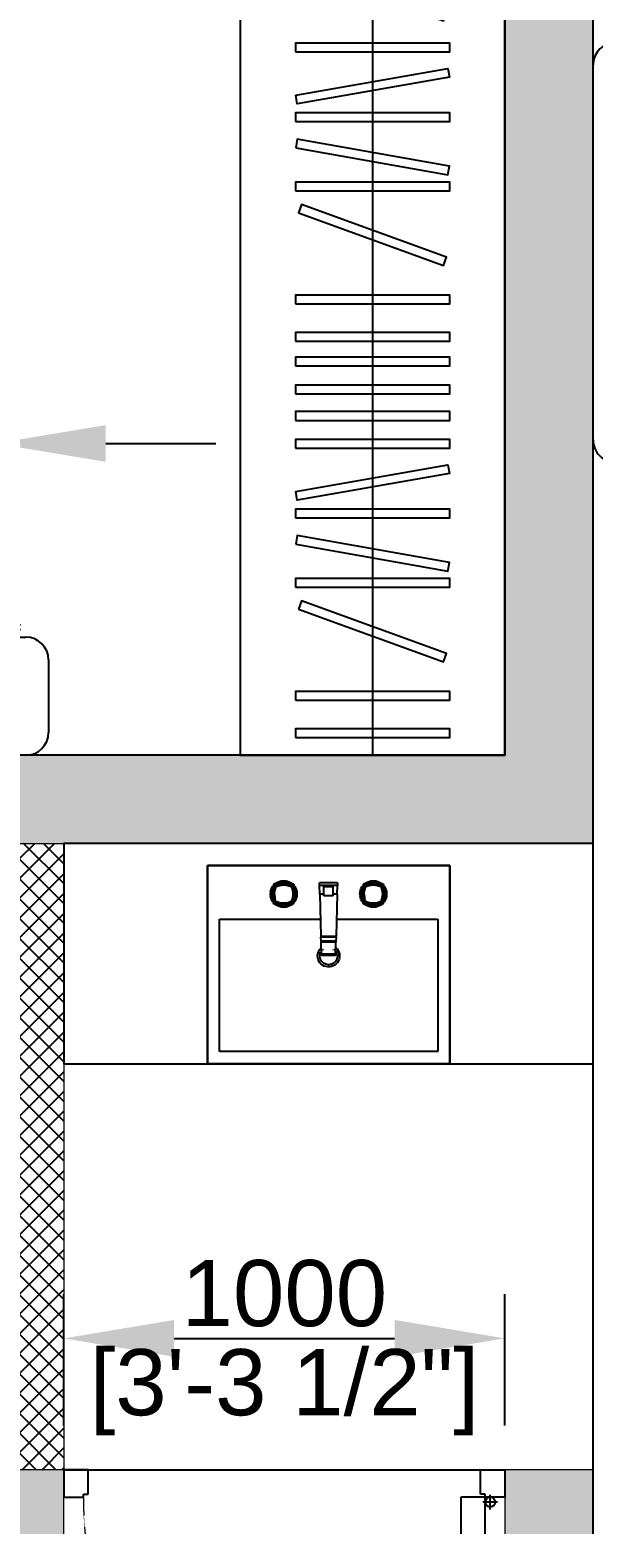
# Model space of a CAD drawing. Header units: millimetres. Extents: x 91566 to 131129, y 141753 to 207061.
# Drawn here: x 115896 to 117173, y 153213 to 156602 of the extents above; entities that cross this region are included whole.
import ezdxf
from ezdxf.enums import TextEntityAlignment as Align

# ---------------------------------------------------------------- set-up
doc = ezdxf.new("R2010")
doc.units = ezdxf.units.MM
doc.linetypes.add('3BHK  WEST_UN-2$0$DASHED', pattern=[0.75, 0.5, -0.25])
for name, color, linetype in [('A-Dimensions', 4, 'Continuous'), ('A-Door', 11, 'Continuous'), ('A-Door Line', 8, 'Continuous'), ('A-Elevation 10', 8, 'Continuous'), ('A-Fixture', 8, 'Continuous'), ('A-Furniture', 8, 'Continuous'), ('A-Hatch', 252, 'Continuous'), ('A-Room Boundary', 44, 'Continuous')]:
    doc.layers.add(name, color=color, linetype=linetype)
doc.layers.add('A-Wall', color=240, linetype='Continuous', lineweight=35)
doc.styles.add('3BHK  WEST_UN-2$0$AMISH', font='arial.ttf')
doc.styles.add('S', font='arial.ttf', dxfattribs={"height": 150})
doc.dimstyles.new('DIMSMALL', dxfattribs={"dimtxt": 150, "dimasz": 250, "dimexe": 100, "dimexo": 100, "dimgap": 25, "dimtad": 1, "dimdec": 0, "dimzin": 0, "dimdsep": 46, "dimtxsty": 'S', "dimcen": 0, "dimdle": 100, "dimclrd": 8, "dimclre": 8, "dimclrt": 256, "dimazin": 0, "dimtfac": 1, "dimtdec": 0, "dimtix": 1, "dimtmove": 0, "dimatfit": 3, "dimldrblk": '12_DatumFilled', "dimfxl": 1, "dimtolj": 1, "dimtzin": 0, "dimlwd": -1, "dimlwe": -1, "dimarcsym": 1})

# ---------------------------------------------------------------- blocks, each defined once
blk = doc.blocks.new('3.5BHK WEST-UN-6$0$kajmk')
at = {"layer": 'A-Furniture', "linetype": 'Continuous'}
for points in [[(100304.9, -95168.5), (100304.9, -95768.5), (102484.9, -95768.5), (102484.9, -95168.5)], [(100345.3, -95293.5), (100345.3, -95643.5), (100365.3, -95643.5), (100365.3, -95293.5)], [(100429.9, -95293.5), (100429.9, -95643.5), (100449.9, -95643.5), (100449.9, -95293.5)], [(100636.7, -95300.6), (100517, -95629.5), (100535.8, -95636.4), (100655.5, -95307.5)], [(100686.2, -95293.5), (100686.2, -95643.5), (100706.2, -95643.5), (100706.2, -95293.5)], [(100783.5, -95294.4), (100722.8, -95639.1), (100742.4, -95642.6), (100803.2, -95297.9)], [(100843.3, -95293.5), (100843.3, -95643.5), (100863.3, -95643.5), (100863.3, -95293.5)], [(100903, -95294.4), (100963.8, -95639.1), (100944.1, -95642.6), (100883.3, -95297.9)], [(101001.2, -95293.5), (101001.2, -95643.5), (101021.2, -95643.5), (101021.2, -95293.5)], [(101064.5, -95293.5), (101064.5, -95643.5), (101084.5, -95643.5), (101084.5, -95293.5)], [(101124.7, -95293.5), (101124.7, -95643.5), (101144.7, -95643.5), (101144.7, -95293.5)], [(101188.2, -95293.5), (101188.2, -95643.5), (101208.2, -95643.5), (101208.2, -95293.5)], [(101244.1, -95293.5), (101244.1, -95643.5), (101264.1, -95643.5), (101264.1, -95293.5)], [(101328.6, -95293.5), (101328.6, -95643.5), (101348.6, -95643.5), (101348.6, -95293.5)], [(101535.5, -95300.6), (101415.8, -95629.5), (101434.6, -95636.4), (101554.3, -95307.5)], [(101585, -95293.5), (101585, -95643.5), (101605, -95643.5), (101605, -95293.5)], [(101682.3, -95294.4), (101621.5, -95639.1), (101641.2, -95642.6), (101702, -95297.9)], [(101742.1, -95293.5), (101742.1, -95643.5), (101762.1, -95643.5), (101762.1, -95293.5)], [(101801.8, -95294.4), (101862.6, -95639.1), (101842.9, -95642.6), (101782.1, -95297.9)], [(101900, -95293.5), (101900, -95643.5), (101920, -95643.5), (101920, -95293.5)], [(102090, -95300.6), (101970.3, -95629.5), (101989.1, -95636.4), (102108.8, -95307.5)], [(102194.7, -95300.6), (102075, -95629.5), (102093.8, -95636.4), (102213.5, -95307.5)], [(102266.1, -95293.5), (102266.1, -95643.5), (102286.1, -95643.5), (102286.1, -95293.5)], [(102363.4, -95294.4), (102302.6, -95639.1), (102322.3, -95642.6), (102383.1, -95297.9)], [(102423.2, -95293.5), (102423.2, -95643.5), (102443.2, -95643.5), (102443.2, -95293.5)]]:
    blk.add_lwpolyline(points, close=True, dxfattribs=at)
blk.add_lwpolyline([(102484.9, -95468.5), (100304.9, -95468.5)], dxfattribs=at)
blk = doc.blocks.new('A$Ccfbdbe87')
at = {"layer": 'A-Door'}
for p, q in [((99.9, 973.1), (44.4, 973.1)), ((44.4, 973.1), (44.4, 62.5)), ((99.9, 62.5), (99.9, 973.1)), ((5.6, 895.4), (44.4, 895.4)), ((5.6, 895.4), (5.6, 806.5)), ((16.7, 806.5), (24.9, 895.4)), ((138.8, 895.4), (99.9, 895.4)), ((127.7, 806.5), (119.5, 895.4)), ((138.8, 895.4), (138.8, 806.5)), ((23.3, 878.7), (44.4, 878.7)), ((99.9, 862), (44.4, 862)), ((121, 878.7), (99.9, 878.7)), ((5.6, 806.5), (16.7, 806.5)), ((138.8, 806.5), (127.7, 806.5)), ((99.9, 173.5), (44.4, 173.5)), ((16.7, 73.6), (50, 73.6)), ((33.3, 90.2), (33.3, 56.9)), ((0, 0), (0, 62.5)), ((0, 62.5), (44.4, 62.5)), ((44.4, 62.5), (99.9, 62.5)), ((44.4, 62.5), (44.4, 55.5)), ((44.4, 55.5), (55.5, 55.5)), ((55.5, 55.5), (55.5, 0)), ((99.9, 62.5), (99.9, 62.5)), ((944.5, 55.5), (944.5, 0)), ((955.6, 55.5), (944.5, 55.5)), ((1000, 62.5), (955.6, 62.5)), ((955.6, 62.5), (955.6, 55.5)), ((1000, 0), (1000, 62.5)), ((55.5, 0), (0, 0)), ((944.5, 0), (1000, 0))]:
    blk.add_line(p, q, dxfattribs=at)
blk.add_circle((33.3, 73.6), 11.1, dxfattribs=at)
at = {"layer": 'A-Door', "linetype": '3BHK  WEST_UN-2$0$DASHED', "lineweight": 0}
blk.add_arc((41.8, 61.2), 913.8, 0.0822, 86.3506, dxfattribs=at)
blk = doc.blocks.new('A$Cf00fcc3f')
at = {"layer": 'A-Fixture'}
for p, q in [((0, 0), (0, -450)), ((550, 0), (0, 0)), ((0, -450), (0, 0)), ((0, 0), (550, 0)), ((550, -450), (550, 0)), ((550, 0), (550, -450)), ((144.2, -58.7), (143.6, -64.6)), ((143.6, -64.6), (144.2, -70.5)), ((143.6, -64.6), (144.2, -70.5)), ((145.9, -53), (144.2, -58.7)), ((148.7, -47.8), (145.9, -53)), ((146.8, -64.6), (147.8, -54.3)), ((147.8, -74.9), (146.8, -64.6)), ((149.4, -64.6), (146.8, -64.6)), ((147.8, -54.3), (150.8, -44.3)), ((147.8, -54.3), (150.3, -55.2)), ((150.3, -45.9), (148.7, -47.8)), ((149.4, -64.6), (150.3, -55.2)), ((150.3, -73.9), (149.4, -64.6)), ((150.3, -55.2), (152.9, -46.2)), ((151.6, -42.4), (150.8, -44.3)), ((150.8, -44.3), (152.9, -46.2)), ((151.6, -42.4), (153.6, -41.5)), ((153.7, -44.5), (151.6, -42.4)), ((152.5, -55), (151.6, -64.6)), ((151.6, -64.6), (152.5, -74.2)), ((151.6, -64.6), (152.5, -74.2)), ((155.2, -46), (152.5, -55)), ((155.2, -46), (152.5, -55)), ((153.7, -44.5), (152.9, -46.2)), ((154.1, -55.3), (153.2, -64.6)), ((153.2, -64.6), (154.1, -73.9)), ((153.6, -41.5), (163.5, -38.6)), ((155.5, -43.7), (153.6, -41.5)), ((155.5, -43.7), (153.7, -44.5)), ((156.4, -47.2), (154.1, -55.3)), ((157.1, -39.5), (155.1, -41.1)), ((164.2, -43.3), (155.2, -46)), ((155.5, -43.7), (164.5, -41)), ((164.5, -44.9), (156.4, -47.2)), ((162.3, -36.7), (157.1, -39.5)), ((167.9, -35), (162.3, -36.7)), ((163.5, -38.6), (173.8, -37.6)), ((163.5, -38.6), (164.5, -41)), ((173.8, -42.3), (164.2, -43.3)), ((173.8, -42.3), (164.2, -43.3)), ((164.5, -41), (173.8, -40.1)), ((173.8, -43.9), (164.5, -44.9)), ((173.8, -34.4), (167.9, -35)), ((179.7, -35), (173.8, -34.4)), ((179.7, -35), (173.8, -34.4)), ((173.8, -37.6), (184.1, -38.6)), ((173.8, -37.6), (173.8, -40.1)), ((173.8, -40.1), (183.2, -41)), ((183.4, -43.3), (173.8, -42.3)), ((183.1, -44.9), (173.8, -43.9)), ((185.4, -36.7), (179.7, -35)), ((185.4, -36.7), (179.7, -35)), ((191.2, -47.2), (183.1, -44.9)), ((184.1, -38.6), (183.2, -41)), ((183.2, -41), (192.2, -43.7)), ((183.4, -43.3), (192.4, -46)), ((192.4, -46), (183.4, -43.3)), ((184.1, -38.6), (194.1, -41.5)), ((190.6, -39.5), (185.4, -36.7)), ((190.6, -39.5), (185.4, -36.7)), ((192.5, -41.1), (190.6, -39.5)), ((192.5, -41.1), (190.6, -39.5)), ((191.2, -47.2), (193.5, -55.3)), ((192.2, -43.7), (194.1, -41.5)), ((192.2, -43.7), (193.9, -44.5)), ((192.4, -46), (195.1, -55)), ((194.4, -64.6), (193.5, -55.3)), ((194.4, -64.6), (193.5, -73.9)), ((193.9, -44.5), (196, -42.4)), ((193.9, -44.5), (194.7, -46.2)), ((194.1, -41.5), (196, -42.4)), ((196.9, -44.3), (194.7, -46.2)), ((194.7, -46.2), (197.4, -55.2)), ((195.1, -55), (196, -64.6)), ((196, -64.6), (195.1, -74.2)), ((196, -42.4), (196.9, -44.3)), ((196.9, -44.3), (199.8, -54.3)), ((198.9, -47.8), (197.3, -45.9)), ((198.9, -47.8), (197.3, -45.9)), ((199.8, -54.3), (197.4, -55.2)), ((197.4, -55.2), (198.3, -64.6)), ((198.3, -64.6), (197.4, -73.9)), ((198.3, -64.6), (200.8, -64.6)), ((201.7, -53), (198.9, -47.8)), ((201.7, -53), (198.9, -47.8)), ((199.8, -54.3), (200.8, -64.6)), ((200.8, -64.6), (199.8, -74.9)), ((203.4, -58.7), (201.7, -53)), ((203.4, -58.7), (201.7, -53)), ((203.4, -58.7), (204, -64.6)), ((204, -64.6), (203.4, -58.7)), ((204, -64.6), (203.4, -70.5)), ((204, -64.6), (203.4, -70.5)), ((254.8, -39.2), (296, -39.2)), ((254.8, -39.2), (255, -45.5)), ((255.5, -64.6), (255, -45.5)), ((255, -45.5), (295.9, -45.5)), ((255.5, -64.6), (258.3, -160.2)), ((255.5, -64.6), (265.1, -64.6)), ((265.1, -68.5), (265.1, -47.9)), ((285.7, -47.9), (265.1, -47.9)), ((285.7, -68.5), (285.7, -47.9)), ((285.7, -64.6), (295.3, -64.6)), ((295.3, -64.6), (292.6, -160.2)), ((295.3, -64.6), (295.9, -45.5)), ((295.9, -45.5), (296, -39.2)), ((347.4, -58.7), (346.8, -64.6)), ((346.8, -64.6), (347.4, -70.5)), ((346.8, -64.6), (347.4, -70.5)), ((349.1, -53), (347.4, -58.7)), ((351.9, -47.8), (349.1, -53)), ((350, -64.6), (351, -54.3)), ((351, -74.9), (350, -64.6)), ((352.6, -64.6), (350, -64.6)), ((351, -54.3), (354, -44.3)), ((351, -54.3), (353.5, -55.2)), ((353.5, -45.9), (351.9, -47.8)), ((352.6, -64.6), (353.5, -55.2)), ((353.5, -73.9), (352.6, -64.6)), ((353.5, -55.2), (356.1, -46.2)), ((354.8, -42.4), (354, -44.3)), ((354, -44.3), (356.1, -46.2)), ((354.8, -42.4), (356.8, -41.5)), ((356.9, -44.5), (354.8, -42.4)), ((355.7, -55), (354.8, -64.6)), ((354.8, -64.6), (355.7, -74.2)), ((354.8, -64.6), (355.7, -74.2)), ((358.4, -46), (355.7, -55)), ((358.4, -46), (355.7, -55)), ((356.9, -44.5), (356.1, -46.2)), ((357.3, -55.3), (356.4, -64.6)), ((356.4, -64.6), (357.3, -73.9)), ((356.8, -41.5), (366.7, -38.6)), ((358.7, -43.7), (356.8, -41.5)), ((358.7, -43.7), (356.9, -44.5)), ((359.6, -47.2), (357.3, -55.3)), ((360.3, -39.5), (358.3, -41.1)), ((367.4, -43.3), (358.4, -46)), ((358.7, -43.7), (367.7, -41)), ((367.7, -44.9), (359.6, -47.2)), ((365.5, -36.7), (360.3, -39.5)), ((371.1, -35), (365.5, -36.7)), ((366.7, -38.6), (377, -37.6)), ((366.7, -38.6), (367.7, -41)), ((377, -42.3), (367.4, -43.3)), ((377, -42.3), (367.4, -43.3)), ((367.7, -41), (377, -40.1)), ((377, -43.9), (367.7, -44.9)), ((377, -34.4), (371.1, -35)), ((382.9, -35), (377, -34.4)), ((382.9, -35), (377, -34.4)), ((377, -37.6), (387.3, -38.6)), ((377, -37.6), (377, -40.1)), ((377, -40.1), (386.4, -41)), ((386.6, -43.3), (377, -42.3)), ((386.3, -44.9), (377, -43.9)), ((388.6, -36.7), (382.9, -35)), ((388.6, -36.7), (382.9, -35)), ((394.4, -47.2), (386.3, -44.9)), ((387.3, -38.6), (386.4, -41)), ((386.4, -41), (395.4, -43.7)), ((386.6, -43.3), (395.6, -46)), ((395.6, -46), (386.6, -43.3)), ((387.3, -38.6), (397.3, -41.5)), ((393.8, -39.5), (388.6, -36.7)), ((393.8, -39.5), (388.6, -36.7)), ((395.7, -41.1), (393.8, -39.5)), ((395.7, -41.1), (393.8, -39.5)), ((394.4, -47.2), (396.7, -55.3)), ((395.4, -43.7), (397.3, -41.5)), ((395.4, -43.7), (397.1, -44.5)), ((395.6, -46), (398.3, -55)), ((397.6, -64.6), (396.7, -55.3)), ((397.6, -64.6), (396.7, -73.9)), ((397.1, -44.5), (399.2, -42.4)), ((397.1, -44.5), (397.9, -46.2)), ((397.3, -41.5), (399.2, -42.4)), ((400.1, -44.3), (397.9, -46.2)), ((397.9, -46.2), (400.6, -55.2)), ((398.3, -55), (399.2, -64.6)), ((399.2, -64.6), (398.3, -74.2)), ((399.2, -42.4), (400.1, -44.3)), ((400.1, -44.3), (403, -54.3)), ((402.1, -47.8), (400.5, -45.9)), ((402.1, -47.8), (400.5, -45.9)), ((403, -54.3), (400.6, -55.2)), ((400.6, -55.2), (401.5, -64.6)), ((401.5, -64.6), (400.6, -73.9)), ((401.5, -64.6), (404, -64.6)), ((404.9, -53), (402.1, -47.8)), ((404.9, -53), (402.1, -47.8)), ((403, -54.3), (404, -64.6)), ((404, -64.6), (403, -74.9)), ((406.6, -58.7), (404.9, -53)), ((406.6, -58.7), (404.9, -53)), ((406.6, -58.7), (407.2, -64.6)), ((406.6, -58.7), (407.2, -64.6)), ((407.2, -64.6), (406.6, -70.5)), ((407.2, -64.6), (406.6, -70.5)), ((144.2, -70.5), (145.9, -76.1)), ((144.2, -70.5), (145.9, -76.1)), ((145.9, -76.1), (148.7, -81.3)), ((145.9, -76.1), (148.7, -81.3)), ((147.8, -74.9), (150.3, -73.9)), ((150.8, -84.8), (147.8, -74.9)), ((148.7, -81.3), (150.3, -83.2)), ((148.7, -81.3), (150.3, -83.2)), ((152.9, -82.9), (150.3, -73.9)), ((150.8, -84.8), (152.9, -82.9)), ((151.6, -86.8), (150.8, -84.8)), ((151.6, -86.8), (153.7, -84.7)), ((151.6, -86.8), (153.6, -87.6)), ((152.5, -74.2), (155.2, -83.2)), ((152.5, -74.2), (155.2, -83.2)), ((152.9, -82.9), (153.7, -84.7)), ((155.5, -85.5), (153.6, -87.6)), ((163.5, -90.6), (153.6, -87.6)), ((153.7, -84.7), (155.5, -85.5)), ((154.1, -73.9), (156.4, -81.9)), ((155.1, -88.1), (157.1, -89.7)), ((155.1, -88.1), (157.1, -89.7)), ((155.2, -83.2), (164.2, -85.9)), ((155.2, -83.2), (164.2, -85.9)), ((164.5, -88.1), (155.5, -85.5)), ((156.4, -81.9), (164.5, -84.3)), ((157.1, -89.7), (162.3, -92.4)), ((157.1, -89.7), (162.3, -92.4)), ((162.3, -92.4), (167.9, -94.2)), ((162.3, -92.4), (167.9, -94.2)), ((163.5, -90.6), (164.5, -88.1)), ((173.8, -91.6), (163.5, -90.6)), ((164.2, -85.9), (173.8, -86.8)), ((164.2, -85.9), (173.8, -86.8)), ((164.5, -84.3), (173.8, -85.2)), ((173.8, -89), (164.5, -88.1)), ((167.9, -94.2), (173.8, -94.7)), ((167.9, -94.2), (173.8, -94.7)), ((173.8, -85.2), (183.1, -84.3)), ((173.8, -86.8), (183.4, -85.9)), ((173.8, -86.8), (183.4, -85.9)), ((183.2, -88.1), (173.8, -89)), ((173.8, -91.6), (173.8, -89)), ((184.1, -90.6), (173.8, -91.6)), ((173.8, -94.7), (179.7, -94.2)), ((173.8, -94.7), (179.7, -94.2)), ((179.7, -94.2), (185.4, -92.4)), ((179.7, -94.2), (185.4, -92.4)), ((183.1, -84.3), (191.2, -81.9)), ((192.2, -85.5), (183.2, -88.1)), ((184.1, -90.6), (183.2, -88.1)), ((183.4, -85.9), (192.4, -83.2)), ((183.4, -85.9), (192.4, -83.2)), ((194.1, -87.6), (184.1, -90.6)), ((185.4, -92.4), (190.6, -89.7)), ((185.4, -92.4), (190.6, -89.7)), ((190.6, -89.7), (192.5, -88.1)), ((190.6, -89.7), (192.5, -88.1)), ((191.2, -81.9), (193.5, -73.9)), ((192.2, -85.5), (193.9, -84.7)), ((192.2, -85.5), (194.1, -87.6)), ((192.4, -83.2), (195.1, -74.2)), ((192.4, -83.2), (195.1, -74.2)), ((193.9, -84.7), (194.7, -82.9)), ((193.9, -84.7), (196, -86.8)), ((196, -86.8), (194.1, -87.6)), ((197.4, -73.9), (194.7, -82.9)), ((196.9, -84.8), (194.7, -82.9)), ((196, -86.8), (196.9, -84.8)), ((199.8, -74.9), (196.9, -84.8)), ((197.3, -83.2), (198.9, -81.3)), ((197.3, -83.2), (198.9, -81.3)), ((199.8, -74.9), (197.4, -73.9)), ((198.9, -81.3), (201.7, -76.1)), ((198.9, -81.3), (201.7, -76.1)), ((201.7, -76.1), (203.4, -70.5)), ((201.7, -76.1), (203.4, -70.5)), ((265.1, -68.5), (285.7, -68.5)), ((347.4, -70.5), (349.1, -76.1)), ((347.4, -70.5), (349.1, -76.1)), ((349.1, -76.1), (351.9, -81.3)), ((349.1, -76.1), (351.9, -81.3)), ((351, -74.9), (353.5, -73.9)), ((354, -84.8), (351, -74.9)), ((351.9, -81.3), (353.5, -83.2)), ((351.9, -81.3), (353.5, -83.2)), ((356.1, -82.9), (353.5, -73.9)), ((354, -84.8), (356.1, -82.9)), ((354.8, -86.8), (354, -84.8)), ((354.8, -86.8), (356.9, -84.7)), ((354.8, -86.8), (356.8, -87.6)), ((355.7, -74.2), (358.4, -83.2)), ((355.7, -74.2), (358.4, -83.2)), ((356.1, -82.9), (356.9, -84.7)), ((358.7, -85.5), (356.8, -87.6)), ((366.7, -90.6), (356.8, -87.6)), ((356.9, -84.7), (358.7, -85.5)), ((357.3, -73.9), (359.6, -81.9)), ((358.3, -88.1), (360.3, -89.7)), ((358.3, -88.1), (360.3, -89.7)), ((358.4, -83.2), (367.4, -85.9)), ((358.4, -83.2), (367.4, -85.9)), ((367.7, -88.1), (358.7, -85.5)), ((359.6, -81.9), (367.7, -84.3)), ((360.3, -89.7), (365.5, -92.4)), ((360.3, -89.7), (365.5, -92.4)), ((365.5, -92.4), (371.1, -94.2)), ((365.5, -92.4), (371.1, -94.2)), ((366.7, -90.6), (367.7, -88.1)), ((377, -91.6), (366.7, -90.6)), ((367.4, -85.9), (377, -86.8)), ((367.4, -85.9), (377, -86.8)), ((367.7, -84.3), (377, -85.2)), ((377, -89), (367.7, -88.1)), ((371.1, -94.2), (377, -94.7)), ((371.1, -94.2), (377, -94.7)), ((377, -85.2), (386.3, -84.3)), ((377, -86.8), (386.6, -85.9)), ((377, -86.8), (386.6, -85.9)), ((386.4, -88.1), (377, -89)), ((377, -91.6), (377, -89)), ((387.3, -90.6), (377, -91.6)), ((377, -94.7), (382.9, -94.2)), ((377, -94.7), (382.9, -94.2)), ((382.9, -94.2), (388.6, -92.4)), ((382.9, -94.2), (388.6, -92.4)), ((386.3, -84.3), (394.4, -81.9)), ((395.4, -85.5), (386.4, -88.1)), ((387.3, -90.6), (386.4, -88.1)), ((386.6, -85.9), (395.6, -83.2)), ((386.6, -85.9), (395.6, -83.2)), ((397.3, -87.6), (387.3, -90.6)), ((388.6, -92.4), (393.8, -89.7)), ((388.6, -92.4), (393.8, -89.7)), ((393.8, -89.7), (395.7, -88.1)), ((393.8, -89.7), (395.7, -88.1)), ((394.4, -81.9), (396.7, -73.9)), ((395.4, -85.5), (397.1, -84.7)), ((395.4, -85.5), (397.3, -87.6)), ((395.6, -83.2), (398.3, -74.2)), ((395.6, -83.2), (398.3, -74.2)), ((397.1, -84.7), (397.9, -82.9)), ((397.1, -84.7), (399.2, -86.8)), ((399.2, -86.8), (397.3, -87.6)), ((400.6, -73.9), (397.9, -82.9)), ((400.1, -84.8), (397.9, -82.9)), ((399.2, -86.8), (400.1, -84.8)), ((403, -74.9), (400.1, -84.8)), ((400.5, -83.2), (402.1, -81.3)), ((400.5, -83.2), (402.1, -81.3)), ((403, -74.9), (400.6, -73.9)), ((402.1, -81.3), (404.9, -76.1)), ((402.1, -81.3), (404.9, -76.1)), ((404.9, -76.1), (406.6, -70.5)), ((404.9, -76.1), (406.6, -70.5)), ((257.2, -122), (27.5, -122)), ((27.5, -122), (27.5, -422)), ((522.5, -122), (293.7, -122)), ((522.5, -422), (522.5, -122)), ((258.3, -162.3), (258.3, -160.2)), ((292.6, -160.2), (258.3, -160.2)), ((258.3, -162.3), (258.6, -171.8)), ((258.3, -162.3), (292.5, -162.3)), ((292.2, -171.8), (292.5, -162.3)), ((292.6, -160.2), (292.5, -162.3)), ((258.6, -171.8), (258.6, -172.7)), ((258.6, -171.8), (292.2, -171.8)), ((259.4, -201.1), (258.6, -172.7)), ((292.2, -172.7), (258.6, -172.7)), ((259.4, -201.1), (259.5, -204.3)), ((259.4, -201.1), (291.4, -201.1)), ((264.3, -192.3), (264.3, -190.8)), ((286.5, -192.3), (286.5, -190.8)), ((291.3, -204.3), (291.4, -201.1)), ((291.4, -201.1), (292.2, -172.7)), ((292.2, -171.8), (292.2, -172.7)), ((259.5, -204.3), (291.3, -204.3)), ((27.5, -422), (522.5, -422)), ((0, -450), (550, -450)), ((550, -450), (0, -450))]:
    blk.add_line(p, q, dxfattribs=at)
for radius, start, end in [(25, 130.6704, 0), (20, 145.6811, 0), (25, 0, 45), (20, 0, 24.0891)]:
    blk.add_arc((275, -205), radius, start, end, dxfattribs=at)
blk = doc.blocks.new('3BHK  WEST_UN-2$0$WALL MOUNTED SPLIT AC')
for p, q in [((18067.15, -8077.46), (18073.71, -8077.46)), ((18064.01, -8112.84, 0), (18064, -8079.99, 0)), ((18064.41, -8112.84, 0), (18064.41, -8079.99, 0)), ((18065.12, -8113.34), (18065.11, -8079.5)), ((18075.75, -8079.5), (18075.75, -8113.29)), ((18073.72, -8115.33), (18067.16, -8115.38))]:
    blk.add_line(p, q)
at = {"elevation": 0}
for points in [[(18059.86, -8080.11, 0, 0.75, 0), (18061.51, -8081.22, 0.75, 0.75, 0)], [(18058.43, -8086.05, 0, 0.75, 0), (18061.52, -8086.05, 0.75, 0.75, 0)], [(18058.44, -8089.99, 0, 0.75, 0), (18061.52, -8089.99, 0.75, 0.75, 0)], [(18058.44, -8093.93, 0, 0.75, 0), (18061.52, -8093.93, 0.75, 0.75, 0)], [(18058.44, -8097.86, 0, 0.75, 0), (18061.52, -8097.86, 0.75, 0.75, 0)], [(18058.44, -8101.8, 0, 0.75, 0), (18061.52, -8101.8, 0.75, 0.75, 0)], [(18058.44, -8105.74, 0, 0.75, 0), (18061.52, -8105.74, 0.75, 0.75, 0)], [(18059.87, -8112.95, 0, 0.75, 0), (18061.51, -8110.65, 0.75, 0.75, 0)]]:
    blk.add_lwpolyline(points, format="xyseb", dxfattribs=at)
at = {"const_width": 0.3, "elevation": 0}
for points in [[(18061.51, -8081.22, 0.246742), (18063.87, -8081.49, -4.761831)], [(18061.51, -8110.65, -0.246742), (18063.87, -8110.38, 4.761831)]]:
    blk.add_lwpolyline(points, format="xyb", dxfattribs=at)
for points in [[(18061.52, -8086.05), (18063.17, -8086.05)], [(18061.52, -8089.99), (18063.17, -8089.99)], [(18061.52, -8093.93), (18063.17, -8093.93)], [(18061.52, -8097.86), (18063.17, -8097.86)], [(18061.52, -8101.8), (18063.17, -8101.8)], [(18061.52, -8105.74), (18063.17, -8105.74)]]:
    blk.add_lwpolyline(points, dxfattribs=at)
for centre, start, end in [((18067.15, -8079.5), 90.0082, 180.0082), ((18073.71, -8079.5), 0.0078, 90.0078), ((18067.16, -8113.34), 180.0082, 270.0082), ((18073.71, -8113.29), 270.0078, 0.0078)]:
    blk.add_arc(centre, 2.04, start, end)
at = {"layer": 'A-Elevation 10', "style": '3BHK  WEST_UN-2$0$AMISH'}
blk.add_attdef('IDU', text='', height=2.4, rotation=90.0082, dxfattribs=at).set_placement((17772.56, -7418.94, 0), align=Align.MIDDLE_CENTER)
blk = doc.blocks.new('Unit-6')
at = {"layer": 'A-Hatch', "linetype": 'Continuous'}
h = blk.add_hatch(color=256, dxfattribs=at)
h.dxf.hatch_style = 1
h.paths.add_polyline_path([(12127.7, 14831.6), (12127.7, 13681.7), (12377.7, 13681.7), (12377.7, 14581.6), (17077.7, 14581.6), (17077.7, 14831.6)])
h.paths.add_polyline_path([(17077.7, 10921.6), (17077.7, 10721.6), (12377.7, 10721.6), (12377.7, 9871.5), (12127.7, 9871.5), (12127.7, 11881.7), (12377.7, 11881.7), (12377.7, 10921.6)])
h.paths.add_polyline_path([(19895.7, 14831.6), (24149.9, 14831.7), (24149.9, 14581.6), (19895.7, 14581.6)])
h.paths.add_polyline_path([(20097.2, 10921.6), (20097.2, 10721.6), (18277.7, 10721.6), (18277.7, 14581.6), (18277.7, 14831.6), (18477.7, 14831.6), (18477.7, 14581.6), (18477.7, 10921.6)])
h.paths.add_polyline_path([(22017.7, 10721.6), (21097.7, 10721.6), (21097.7, 10921.6), (24652.7, 10921.6), (24652.7, 11571.7), (24902.7, 11571.7), (24902.7, 10671.6), (22267.2, 10671.6), (22017.7, 10671.6)])
h.paths.add_polyline_path([(22017.7, 7221.6), (22017.7, 6971.6), (24652.7, 6971.6), (24652.7, 3686.7), (24007.8, 3686.6), (24007.8, 3586.6), (24652.7, 3586.7), (24652.7, 1761.7), (24902.7, 1761.7), (24902.7, 7221.6)])
h.paths.add_polyline_path([(20427.7, 2011.7), (20427.7, 5001.7), (18532.7, 5001.7), (18532.7, 4751.7), (20177.2, 4751.7), (20177.2, 2011.7), (19442.7, 2011.7), (19442.7, 1761.7), (20927.7, 1761.7), (20927.7, 2011.7)])
h.paths.add_polyline_path([(17077.7, 3616.7), (17077.7, 5871.5), (16877.7, 5871.5), (16877.6, 3616.7)])
h.paths.add_polyline_path([(15877.7, 5871.5), (12127.7, 5871.5), (12127.7, 1761.7), (12981.2, 1761.7), (12981.2, 2011.7), (12377.7, 2011.7), (12377.7, 5671.5), (15877.7, 5671.6)])
h.paths.add_polyline_path([(14872.7, 7491.7), (14872.7, 7291.7), (13287.7, 7291.7), (12127.7, 7291.7), (12127.7, 8371.5), (12377.7, 8371.5), (12377.7, 7491.7)])
h.paths.add_polyline_path([(15722.7, 7291.7), (17077.7, 7291.7), (17077.7, 9721.6), (16877.7, 9721.6), (16877.7, 7491.7), (15722.7, 7491.7)])
h.paths.add_polyline_path([(16201.2, 2009.9), (13731.2, 2011.7), (13731.2, 1761.7), (16201.2, 1761.7)])
h.paths.add_polyline_path([(18692.7, 2011.7), (18692.7, 1761.7), (16951.2, 1761.7), (16951.2, 2011.7)])
h = blk.add_hatch(dxfattribs=at)
h.set_pattern_fill('ANSI37', color=256, scale=10)
h.set_pattern_definition([(45, (12127.73, 14831.59), (-22.45064, 22.45064), []), (135, (12127.73, 14831.59), (-22.45064, -22.45064), [])])
h.paths.add_polyline_path([(20097.2, 12672.3), (19997.2, 12672.3), (19997.2, 14581.6), (20097.2, 14581.6)])
h.paths.add_polyline_path([(19847.7, 13802.3), (19997.2, 13802.3), (19997.2, 13601.6), (19847.7, 13601.6)])
h.paths.add_polyline_path([(19097.7, 13601.6), (18477.7, 13601.6), (18477.7, 13802.3), (19097.5, 13802.3)])
h.paths.add_polyline_path([(20097.2, 10921.6), (19997.2, 10921.6), (19997.2, 11821.6), (20097.2, 11821.6)])
h.paths.add_polyline_path([(22267.7, 7221.6), (22267.7, 7671.6), (22017.7, 7671.6), (22017.7, 7221.6)])
h.paths.add_polyline_path([(23017.3, 7621.6), (23017.3, 7221.6), (23117.3, 7221.6), (23117.3, 7621.6)])
h.paths.add_polyline_path([(15777.2, 7291.7), (15877.7, 7291.7), (15877.7, 5871.5), (15777.2, 5871.5)])
h.paths.add_polyline_path([(13237.8, 5871.5), (13237.8, 6541.7), (13037.7, 6541.7), (13037.7, 5871.5)])
h.paths.add_polyline_path([(17077.7, 4211.7), (18532.7, 4211.7), (18532.7, 3616.7), (18632.7, 3616.7), (18632.7, 4751.7), (18532.7, 4751.7), (18532.7, 4311.7), (17077.7, 4311.7)])
h.paths.add_polyline_path([(18532.7, 2011.7), (18532.7, 2766.7), (18632.7, 2766.7), (18632.7, 2011.7)])
h.paths.add_polyline_path([(21927.7, 3686.7), (21927.7, 3586.7), (23007.8, 3586.6), (23007.8, 3686.6)])
h.paths.add_polyline_path([(20427.7, 3586.7), (20927.7, 3586.7), (20927.7, 3686.7), (20427.7, 3686.7)])
at = {"layer": 'A-Door Line', "linetype": 'Continuous'}
blk.add_lwpolyline([(15877.7, 5871.5), (16877.7, 5871.5)], dxfattribs=at)
at = {"layer": 'A-Fixture', "linetype": 'Continuous'}
blk.add_lwpolyline([(16753.1, 6791.7), (17077.7, 6791.7), (17077.7, 7291.7), (15877.7, 7291.7), (15877.7, 6791.7), (16203.1, 6791.7)], dxfattribs=at)
at = {"layer": 'A-Room Boundary', "linetype": 'Continuous'}
for points in [[(12377.7, 10721.6), (16877.7, 10721.6), (16877.7, 7491.7), (12377.7, 7491.7)], [(17077.7, 10721.6), (22017.7, 10721.6), (22017.7, 5001.7), (17077.7, 5001.7)]]:
    blk.add_lwpolyline(points, close=True, dxfattribs=at)
at = {"layer": 'A-Wall', "lineweight": 0}
for points in [[(15722.7, 7291.7), (17077.7, 7291.7), (17077.7, 9721.6), (16877.7, 9721.6), (16877.7, 7491.7), (15722.7, 7491.7)], [(15777.2, 7291.7), (15877.7, 7291.7), (15877.7, 5871.5), (15777.2, 5871.5)], [(15877.7, 5871.5), (12127.7, 5871.5), (12127.7, 1761.7), (12981.2, 1761.7), (12981.2, 2011.7), (12377.7, 2011.7), (12377.7, 5671.5), (15877.7, 5671.6)], [(17077.7, 3616.7), (17077.7, 5871.5), (16877.7, 5871.5), (16877.6, 3616.7)]]:
    blk.add_lwpolyline(points, close=True, dxfattribs=at)
at = {"layer": 'A-Door', "linetype": 'Continuous', "rotation": 180}
blk.add_blockref('A$Ccfbdbe87', (16877.7, 5871.5), dxfattribs=at)
at = {"layer": 'A-Elevation 10', "color": 2}
ref = blk.add_blockref('3BHK  WEST_UN-2$0$WALL MOUNTED SPLIT AC', (219170.6, 462498.5), dxfattribs=dict(at, xscale=25.17221723757713, yscale=25.17221723757713, zscale=25.17221723757713, rotation=270))
ref.add_attrib('IDU', 'IDU', dxfattribs={"layer": 'A-Furniture', "height": 60.41, "rotation": 180.0082, "style": '3BHK  WEST_UN-2$0$AMISH'}).set_placement((15275.2, 7647.9, 0), align=Align.MIDDLE_CENTER)
at = {"layer": 'A-Fixture', "linetype": 'Continuous', "xscale": -1}
blk.add_blockref('A$Cf00fcc3f', (16753.1, 7241.7), dxfattribs=at)
at = {"layer": 'A-Furniture', "rotation": 90}
blk.add_blockref('3.5BHK WEST-UN-6$0$kajmk', (-78890.8, -92813.2), dxfattribs=at)
blk = doc.blocks.new('*D206')
at = {"layer": 'A-Dimensions', "color": 8, "transparency": 16777216}
for p, q in [((115973.2, 153436.3), (115973.2, 153734.2)), ((116973.2, 153436.3), (116973.2, 153734.2)), ((116223.2, 153634.2), (116723.2, 153634.2))]:
    blk.add_line(p, q, dxfattribs=at)
for points in [[(116223.2, 153675.9), (116223.2, 153592.5), (115973.2, 153634.2)], [(116723.2, 153675.9), (116723.2, 153592.5), (116973.2, 153634.2)]]:
    blk.add_solid(points, dxfattribs=at)
at = {"layer": 'Defpoints', "color": 0, "transparency": 16777216}
for p in [(116973.2, 153634.2), (115973.2, 153336.3), (116973.2, 153336.3)]:
    blk.add_point(p, dxfattribs=at)
at = {"layer": 'A-Dimensions', "lineweight": 30, "transparency": 16777216, "char_height": 150, "attachment_point": 5, "style": 'S'}
for s, insert in [('\\A1;1000', (116473.2, 153735.8)), ('\\A1;[3\'-3 1/2"]', (116473.2, 153512.1))]:
    blk.add_mtext(s, dxfattribs=dict(at, insert=insert))
blk = doc.blocks.new('12_DatumFilled')
at = {"color": 8, "linetype": 'ByBlock'}
blk.add_solid([(0, 0.577), (-1, 0), (0, -0.577)], dxfattribs=at)
blk = doc.blocks.new('*D207')
at = {"layer": 'A-Dimensions', "color": 8, "transparency": 16777216}
for p, q in [((114968.2, 154956.4), (114968.2, 155763.7)), ((115818.2, 154956.4), (115818.2, 155763.7)), ((114718.2, 155663.7), (114468.2, 155663.7)), ((114968.2, 155663.7), (115818.2, 155663.7)), ((116068.2, 155663.7), (116318.2, 155663.7))]:
    blk.add_line(p, q, dxfattribs=at)
for points in [[(114718.2, 155705.3), (114718.2, 155622), (114968.2, 155663.7)], [(116068.2, 155705.3), (116068.2, 155622), (115818.2, 155663.7)]]:
    blk.add_solid(points, dxfattribs=at)
at = {"layer": 'Defpoints', "color": 0, "transparency": 16777216}
for p in [(115818.2, 155663.7), (114968.2, 154856.4), (115818.2, 154856.4)]:
    blk.add_point(p, dxfattribs=at)
at = {"layer": 'A-Dimensions', "lineweight": 30, "transparency": 16777216, "char_height": 150, "attachment_point": 5, "style": 'S'}
for s, insert in [('\\A1;850', (115393.2, 155765.2)), ('\\A1;[2\'-9 1/2"]', (115393.2, 155541.6))]:
    blk.add_mtext(s, dxfattribs=dict(at, insert=insert))

msp = doc.modelspace()

# ---------------------------------------------------------------- block references
at = {"layer": 'A-Elevation 10', "linetype": 'Continuous'}
msp.add_blockref('Unit-6', (100095.5, 147464.8), dxfattribs=at)

# ---------------------------------------------------------------- next in the draw order: block references
at = {"layer": 'A-Elevation 10', "color": 2}
ref = msp.add_blockref('3BHK  WEST_UN-2$0$WALL MOUNTED SPLIT AC', (572180, -47707.1), dxfattribs=dict(at, xscale=25.17221723757713, yscale=25.17221723757713, zscale=25.17221723757713, rotation=180))
ref.add_attrib('IDU', 'IDU', dxfattribs={"layer": 'A-Furniture', "height": 60.41, "rotation": 90.0082, "style": '3BHK  WEST_UN-2$0$AMISH'}).set_placement((117329.4, 156188.3, 0), align=Align.MIDDLE_CENTER)

# ---------------------------------------------------------------- next in the draw order: dimensions: what is measured, and where the dimension line sits
at = {"layer": 'A-Dimensions', "lineweight": 30}
for base, p1, p2, picture, middle in [((115818.2, 155663.7), (114968.2, 154856.4), (115818.2, 154856.4), '*D207', (115393.2, 155663.7)), ((116973.2, 153634.2), (115973.2, 153336.3), (116973.2, 153336.3), '*D206', (116473.2, 153634.2))]:
    dim = msp.add_linear_dim(base=base, p1=p1, p2=p2, dimstyle='DIMSMALL', override={"dimpost": '\\X'}, dxfattribs=at)
    dim.commit()
    dim.dimension.update_dxf_attribs({"geometry": picture, "text_midpoint": middle})

doc.saveas('drawing.dxf')
